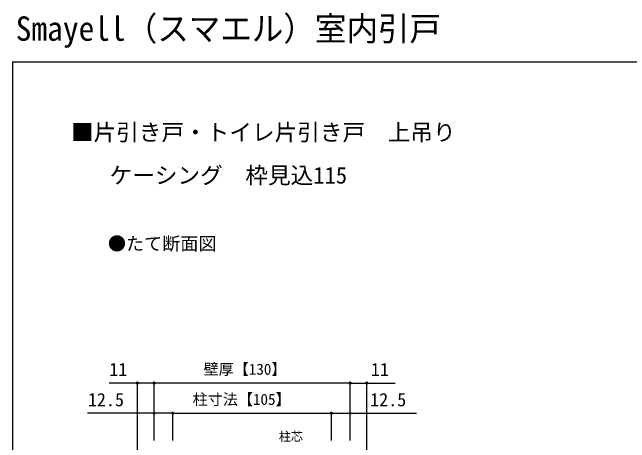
# Model space of a CAD drawing. Units: millimetres, scale not verified. Extents: x -525 to 525, y -783 to 779.
# Drawn here: x -525 to -115.7, y 494.1 to 779.4 of the extents above; entities that cross this region are included whole.
import ezdxf
from ezdxf.enums import TextEntityAlignment as Align

# ---------------------------------------------------------------- set-up
doc = ezdxf.new("R2010")
doc.units = ezdxf.units.MM
doc.header["$LTSCALE"] = 4
for name, color, linetype in [('0-2_USER1', 3, 'Continuous'), ('0-8_YKK_D', 6, 'Continuous'), ('0-9_YKK_ZWAK', 7, 'Continuous')]:
    doc.layers.add(name, color=color, linetype=linetype)
doc.styles.add('ＭＳ ゴシック', font='')
doc.styles.get('ＭＳ ゴシック').set_extended_font_data('MS Gothic')

msp = doc.modelspace()

# ---------------------------------------------------------------- linework, layer by layer
at = {"layer": '0-8_YKK_D'}
for p, q in [((-441.997, 459.098), (-441.997, 534.598)), ((-431, 495.598), (-431, 534.598)), ((-431, 495.598), (-431, 534.598)), ((-301, 533.598), (-431, 533.598)), ((-301, 495.598), (-301, 534.598)), ((-301, 495.598), (-301, 534.598)), ((-290.003, 459.098), (-290.003, 534.598)), ((-431, 495.598), (-431, 514.598)), ((-418.5, 495.598), (-418.5, 514.598)), ((-418.5, 495.598), (-418.5, 514.598)), ((-418.5, 513.598), (-313.5, 513.598)), ((-313.5, 495.598), (-313.5, 514.598)), ((-313.5, 495.598), (-313.5, 514.598)), ((-301, 495.598), (-301, 514.598))]:
    msp.add_line(p, q, dxfattribs=at)
for points in [[(-431, 533.598), (-441.997, 533.598), (-460.887, 533.598)], [(-301, 533.598), (-290.003, 533.598), (-271.113, 533.598)], [(-418.5, 513.598), (-431, 513.598), (-475.074, 513.598)], [(-313.5, 513.598), (-301, 513.598), (-256.926, 513.598)]]:
    msp.add_lwpolyline(points, dxfattribs=at)
for centre in [(-441.997, 533.598), (-431, 533.598), (-431, 533.598), (-301, 533.598), (-301, 533.598), (-290.003, 533.598), (-431, 513.598), (-418.5, 513.598), (-418.5, 513.598), (-313.5, 513.598), (-313.5, 513.598), (-301, 513.598)]:
    msp.add_circle(centre, 0.637, dxfattribs=at)
at = {"layer": '0-9_YKK_ZWAK'}
for q in [(-525, -783.4), (525, 746.6)]:
    msp.add_line((-525, 746.6), q, dxfattribs=at)

# ---------------------------------------------------------------- texts
at = {"layer": '0-2_USER1', "style": 'ＭＳ ゴシック', "width": 0.95}
msp.add_text('Smayell（スマエル）室内引戸', height=16.13, dxfattribs=at).set_placement((-522.781, 755.725), align=Align.BOTTOM_LEFT)
at = {"layer": '0-2_USER1', "style": 'ＭＳ ゴシック'}
for s, height, p in [('■片引き戸・トイレ片引き戸\u3000上吊り', 11, (-486.153, 691.072)), (' \u3000ケーシング\u3000枠見込115', 11, (-483, 662.577)), ('●たて断面図', 8.798, (-461.636, 619.032))]:
    msp.add_text(s, height=height, dxfattribs=at).set_placement(p, align=Align.BOTTOM_LEFT)
at = {"layer": '0-8_YKK_D', "style": 'ＭＳ ゴシック'}
for s, height, p in [('11', 8.798, (-460.728, 535.598)), ('壁厚【130】', 7.331, (-398.216, 536.962)), ('11', 8.798, (-287.294, 535.598)), ('12.5', 8.798, (-474.914, 515.598)), ('柱寸法【105】', 7.331, (-405.46, 516.962)), ('12.5', 8.798, (-287.767, 515.598)), ('柱芯', 5.865, (-348.312, 493.499))]:
    msp.add_text(s, height=height, dxfattribs=at).set_placement(p, align=Align.BOTTOM_LEFT)

doc.saveas('drawing.dxf')
